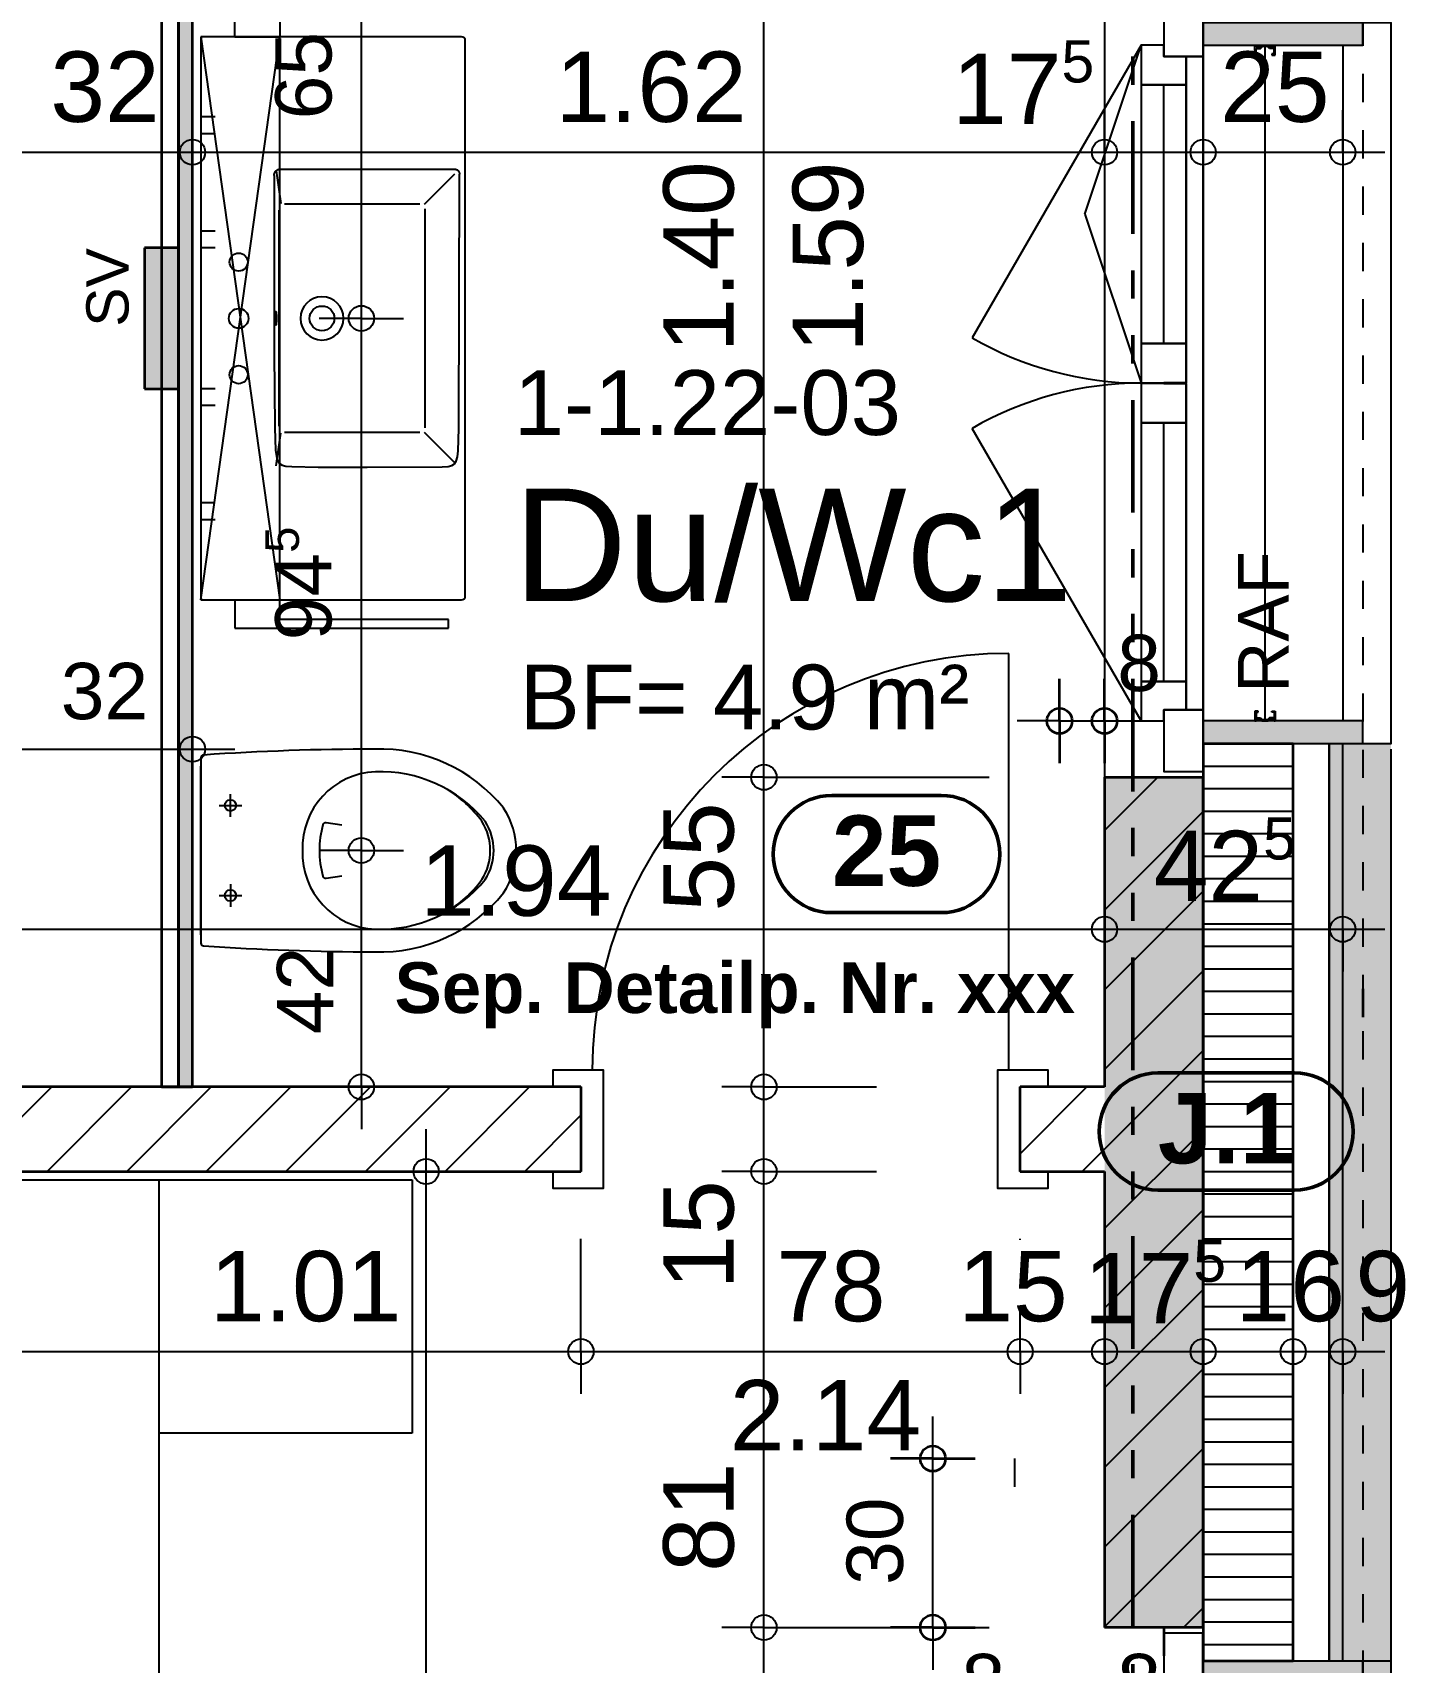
# Model space of a CAD drawing. Header units: centimetres. Extents: x 0.3 to 84.3, y 0.3 to 59.7.
# Drawn here: x 58.56 to 63.44, y 38.89 to 44.68 of the extents above; entities that cross this region are included whole.
import ezdxf

# ---------------------------------------------------------------- set-up
doc = ezdxf.new("R2010")
doc.units = ezdxf.units.CM
for name, pattern in [('AUSGEZOGEN', [0]), ('LINIE_17', [0.05, 0, -0.05]), ('LINIE_23', [0.79, 0.4, -0.13, 0, -0.13, 0, -0.13]), ('PHANTOM', [63.5, 31.75, -6.35, 6.35, -6.35, 6.35, -6.35]), ('PUNKT', [6.35, 0, -6.35]), ('RAND', [44.45, 12.7, -6.35, 12.7, -6.35, 0, -6.35]), ('VERDECKT', [9.525, 6.35, -3.175])]:
    doc.linetypes.add(name, pattern=pattern)
for name, color, linetype, lineweight in [('Allgemein', 7, 'AUSGEZOGEN', 35), ('Aussenwandverkleidung', 7, 'AUSGEZOGEN', 35), ('Bad', 7, 'AUSGEZOGEN', 25), ('Bauachsen grob', 7, 'RAND', 25), ('Daemmung', 7, 'AUSGEZOGEN', 35), ('Fenster', 7, 'AUSGEZOGEN', 35), ('Fensterleibung Beton', 7, 'AUSGEZOGEN', 35), ('Fuellflaeche tragende Wände MW', 7, 'AUSGEZOGEN', 25), ('Holz Fassadenverkleidung', 7, 'AUSGEZOGEN', 35), ('Konstruktion oben', 7, 'VERDECKT', 25), ('Leichtbauwaende', 7, 'AUSGEZOGEN', 35), ('Oeffnungsrichtung Fenster', 7, 'AUSGEZOGEN', 25), ('Raumbezeichnung', 7, 'AUSGEZOGEN', 35), ('Rolladen', 7, 'AUSGEZOGEN', 25), ('Spengler', 7, 'AUSGEZOGEN', 35), ('Text Werkplan Ausfuehrung', 7, 'AUSGEZOGEN', 50), ('Tuerzarge', 7, 'AUSGEZOGEN', 25), ('Unterkonstruktion', 7, 'AUSGEZOGEN', 35), ('Vorhangbrett', 7, 'AUSGEZOGEN', 25), ('Wand Mauerwerk tragend', 7, 'AUSGEZOGEN', 35), ('Werkplan- Ausfuehrungsmasse', 7, 'AUSGEZOGEN', 25)]:
    doc.layers.add(name, color=color, linetype=linetype, lineweight=lineweight)
for name, color, linetype, lineweight, true_color in [('Fachplaner Sanitaer', 7, 'AUSGEZOGEN', 35, 0x656565), ('Moebel', 7, 'AUSGEZOGEN', 25, 0xababab), ('Sanitaer Apparate', 7, 'AUSGEZOGEN', 35, 0x656565), ('Sanitaer Text', 7, 'AUSGEZOGEN', 35, 0x656565), ('Sanitaer Vermassung', 7, 'AUSGEZOGEN', 35, 0x656565)]:
    doc.layers.add(name, color=color, linetype=linetype, lineweight=lineweight, true_color=true_color)
doc.styles.add('ARIAL', font='ARIAL.TTF')

msp = doc.modelspace()

# ---------------------------------------------------------------- hatches: boundary and pattern name
at = {"layer": 'Allgemein', "linetype": 'AUSGEZOGEN', "lineweight": 25}
h = msp.add_hatch(color=32, dxfattribs=at)
h.paths.add_polyline_path([(63.168, 27.434), (63.168, 15.618), (63.216, 15.618), (63.216, 27.434)])
h.paths.add_polyline_path([(63.168, 42.154), (63.168, 38.894), (63.216, 38.894), (63.216, 42.154)])
h.paths.add_polyline_path([(63.168, 36.334), (63.168, 29.994), (63.216, 29.994), (63.216, 36.334)])
h.paths.add_polyline_path([(63.168, 47.612), (63.168, 44.714), (63.216, 44.714), (63.216, 47.612)])
for points in [[(63.04, 44.714), (62.72, 44.714), (62.72, 44.634), (63.04, 44.634), (63.12, 44.634), (63.168, 44.634), (63.216, 44.634), (63.288, 44.634), (63.288, 44.714), (63.216, 44.714), (63.168, 44.714), (63.12, 44.714)], [(63.04, 42.234), (62.72, 42.234), (62.72, 42.154), (63.04, 42.154), (63.12, 42.154), (63.168, 42.154), (63.216, 42.154), (63.288, 42.154), (63.288, 42.234), (63.216, 42.234), (63.168, 42.234), (63.12, 42.234)], [(63.04, 38.894), (62.72, 38.894), (62.72, 38.814), (63.04, 38.814), (63.12, 38.814), (63.168, 38.814), (63.216, 38.814), (63.288, 38.814), (63.288, 38.894), (63.216, 38.894), (63.168, 38.894), (63.12, 38.894)]]:
    msp.add_hatch(color=32, dxfattribs=at).paths.add_polyline_path(points)
at = {"layer": 'Fachplaner Sanitaer', "linetype": 'AUSGEZOGEN', "lineweight": 35, "true_color": 0xedf5de}
msp.add_hatch(color=7, dxfattribs=at).paths.add_polyline_path([(58.96, 43.914), (58.96, 43.414), (59.08, 43.414), (59.08, 43.914)])
at = {"layer": 'Fuellflaeche tragende Wände MW', "linetype": 'AUSGEZOGEN', "lineweight": 25}
msp.add_hatch(color=254, dxfattribs=at).paths.add_polyline_path([(62.37, 42.034), (62.37, 39.014), (62.72, 39.014), (62.72, 42.034)])
at = {"layer": 'Leichtbauwaende', "linetype": 'AUSGEZOGEN', "lineweight": 25, "true_color": 0xababab}
msp.add_hatch(color=253, dxfattribs=at).paths.add_polyline_path([(59.08, 44.924), (59.08, 40.934), (59.13, 40.934), (59.13, 44.924)])
at = {"layer": 'Spengler', "linetype": 'AUSGEZOGEN', "lineweight": 25, "true_color": 0xfafafa}
for points in [[(63.216, 38.894), (63.388, 38.894), (63.388, 42.154), (63.216, 42.154)], [(63.388, 36.334), (63.388, 38.894), (63.288, 38.894), (63.288, 38.814), (62.72, 38.814), (62.72, 36.414), (63.288, 36.414), (63.288, 36.334)]]:
    msp.add_hatch(color=7, dxfattribs=at).paths.add_polyline_path(points)

# ---------------------------------------------------------------- linework, layer by layer
at = {"layer": 'Allgemein', "color": 7, "linetype": 'AUSGEZOGEN', "lineweight": 25}
for p, q in [((62.72, 44.714), (62.72, 44.634)), ((63.288, 44.634), (63.288, 44.714)), ((62.72, 44.634), (63.04, 44.634)), ((63.04, 44.634), (63.12, 44.634)), ((63.12, 44.634), (63.168, 44.634)), ((63.168, 44.634), (63.216, 44.634)), ((63.216, 44.634), (63.288, 44.634)), ((63.04, 42.234), (62.72, 42.234)), ((62.72, 42.234), (62.72, 42.154)), ((63.12, 42.234), (63.04, 42.234)), ((63.168, 42.234), (63.12, 42.234)), ((63.216, 42.234), (63.168, 42.234)), ((63.288, 42.234), (63.216, 42.234)), ((63.288, 42.154), (63.288, 42.234)), ((62.72, 42.154), (63.04, 42.154)), ((63.04, 42.154), (63.12, 42.154)), ((63.12, 42.154), (63.168, 42.154)), ((63.168, 42.154), (63.168, 38.894)), ((63.216, 42.154), (63.288, 42.154)), ((63.216, 38.894), (63.216, 42.154)), ((63.04, 38.894), (62.72, 38.894)), ((62.72, 38.894), (62.72, 38.814)), ((63.12, 38.894), (63.04, 38.894)), ((63.168, 38.894), (63.12, 38.894)), ((63.288, 38.894), (63.216, 38.894)), ((63.288, 38.814), (63.288, 38.894))]:
    msp.add_line(p, q, dxfattribs=at)
at = {"layer": 'Aussenwandverkleidung', "color": 7, "linetype": 'VERDECKT', "lineweight": 25}
msp.add_line((63.216, 44.634), (63.216, 42.234), dxfattribs=at)
at = {"layer": 'Bad', "color": 7, "linetype": 'AUSGEZOGEN', "lineweight": 25}
for p, q in [((59.16, 42.103), (59.16, 41.445)), ((59.16, 41.474), (59.16, 42.074)), ((59.2649, 41.894), (59.2649, 41.974)), ((59.2249, 41.934), (59.3049, 41.934)), ((59.6605, 41.864), (59.6047, 41.8727)), ((59.6047, 41.6753), (59.6605, 41.684)), ((59.2649, 41.654), (59.2649, 41.574)), ((59.2249, 41.614), (59.3049, 41.614))]:
    msp.add_line(p, q, dxfattribs=at)
for centre in [(59.2649, 41.934), (59.2649, 41.614)]:
    msp.add_circle(centre, 0.02, dxfattribs=at)
for centre, radius, start, end in [((59.17, 42.103), 0.01, 94.60818, 180), ((59.7865, 33.0479), 9.0861, 90.0627, 93.89586), ((59.796, 41.5707), 0.5637, 38.92665, 91.96991), ((59.7909, 41.7836), 0.2703, 92.38242, 182.03839), ((59.7964, 41.5706), 0.4834, 39.42074, 91.98544), ((59.8071, 41.621), 0.4345, 36.19095, 58.4865), ((60.0074, 41.774), 0.2726, 326.40649, 33.59351), ((59.9134, 41.774), 0.3327, 164.02796, 195.97204), ((59.6032, 41.8628), 0.01, 81.17935, 164.02798), ((59.9954, 41.774), 0.1926, 327.467, 32.533), ((60.0074, 41.774), 0.1926, 327.46699, 32.53301), ((59.7909, 41.7644), 0.2703, 177.96161, 267.61758), ((59.6032, 41.6852), 0.01, 195.97202, 278.82065), ((59.796, 41.9773), 0.5637, 268.03009, 321.07335), ((59.7964, 41.9774), 0.4834, 268.01456, 320.57926), ((59.8065, 41.9283), 0.4358, 300.81381, 323.71434), ((59.17, 41.445), 0.01, 180, 265.39182), ((59.7865, 50.5001), 9.0861, 266.10414, 269.93729)]:
    msp.add_arc(centre, radius, start, end, dxfattribs=at)
at = {"layer": 'Bauachsen grob', "color": 32, "linetype": 'LINIE_23', "lineweight": 50, "true_color": 0xc36e14}
msp.add_line((62.47, 1.394), (62.47, 57.974), dxfattribs=at)
at = {"layer": 'Daemmung', "color": 7, "linetype": 'AUSGEZOGEN', "lineweight": 35}
for p, q in [((62.72, 42.154), (63.04, 42.154)), ((62.72, 42.154), (62.72, 42.034)), ((63.04, 38.894), (63.04, 42.154)), ((62.72, 42.034), (62.72, 39.014)), ((62.72, 39.014), (62.72, 38.894)), ((63.04, 38.894), (62.72, 38.894))]:
    msp.add_line(p, q, dxfattribs=at)
at = {"layer": 'Daemmung', "color": 7, "linetype": 'AUSGEZOGEN', "lineweight": 25}
for points in [[(62.72, 42.154), (62.892, 42.154), (62.892, 42.154), (63.04, 42.154)], [(62.72, 42.154), (62.892, 42.154), (62.892, 42.154), (63.04, 42.154)], [(62.72, 42.074), (62.8896, 42.074), (62.8896, 42.074), (63.04, 42.074)], [(62.72, 41.994), (62.8872, 41.994), (62.8872, 41.994), (63.04, 41.994)], [(62.72, 41.914), (62.8849, 41.914), (62.8849, 41.914), (63.04, 41.914)], [(62.72, 41.834), (62.8825, 41.834), (62.8825, 41.834), (63.04, 41.834)], [(62.72, 41.834), (62.8825, 41.834), (62.8825, 41.834), (63.04, 41.834)], [(62.72, 41.754), (62.8801, 41.754), (62.8801, 41.754), (63.04, 41.754)], [(62.72, 41.674), (62.8778, 41.674), (62.8778, 41.674), (63.04, 41.674)], [(62.72, 41.594), (62.8754, 41.594), (62.8754, 41.594), (63.04, 41.594)], [(62.72, 41.514), (62.8731, 41.514), (62.8731, 41.514), (63.04, 41.514)], [(62.72, 41.514), (62.8731, 41.514), (62.8731, 41.514), (63.04, 41.514)], [(62.72, 41.434), (62.8707, 41.434), (62.8707, 41.434), (63.04, 41.434)], [(62.72, 41.354), (62.8683, 41.354), (62.8683, 41.354), (63.04, 41.354)], [(62.72, 41.274), (62.866, 41.274), (62.866, 41.274), (63.04, 41.274)], [(62.72, 41.194), (62.8636, 41.194), (62.8636, 41.194), (63.04, 41.194)], [(62.72, 41.194), (62.8636, 41.194), (62.8636, 41.194), (63.04, 41.194)], [(62.72, 41.114), (62.8612, 41.114), (62.8612, 41.114), (63.04, 41.114)], [(62.72, 41.034), (62.8589, 41.034), (62.8589, 41.034), (63.04, 41.034)], [(62.72, 40.954), (62.8565, 40.954), (62.8565, 40.954), (63.04, 40.954)], [(62.72, 40.874), (62.8541, 40.874), (62.8541, 40.874), (63.04, 40.874)], [(62.72, 40.874), (62.8541, 40.874), (62.8541, 40.874), (63.04, 40.874)], [(62.72, 40.794), (62.8518, 40.794), (62.8518, 40.794), (63.04, 40.794)], [(62.72, 40.714), (62.8494, 40.714), (62.8494, 40.714), (63.04, 40.714)], [(62.72, 40.634), (62.8471, 40.634), (62.8471, 40.634), (63.04, 40.634)], [(62.72, 40.554), (62.8447, 40.554), (62.8447, 40.554), (63.04, 40.554)], [(62.72, 40.554), (62.8447, 40.554), (62.8447, 40.554), (63.04, 40.554)], [(62.72, 40.474), (62.8423, 40.474), (62.8423, 40.474), (63.04, 40.474)], [(62.72, 40.394), (62.84, 40.394), (62.84, 40.394), (63.04, 40.394)], [(62.72, 40.314), (62.8376, 40.314), (62.8376, 40.314), (63.04, 40.314)], [(62.72, 40.234), (62.8352, 40.234), (62.8352, 40.234), (63.04, 40.234)], [(62.72, 40.234), (62.8352, 40.234), (62.8352, 40.234), (63.04, 40.234)], [(62.72, 40.154), (62.8329, 40.154), (62.8329, 40.154), (63.04, 40.154)], [(62.72, 40.074), (62.8305, 40.074), (62.8305, 40.074), (63.04, 40.074)], [(62.72, 39.994), (62.8281, 39.994), (62.8281, 39.994), (63.04, 39.994)], [(62.72, 39.914), (62.8258, 39.914), (62.8258, 39.914), (63.04, 39.914)], [(62.72, 39.914), (62.8258, 39.914), (62.8258, 39.914), (63.04, 39.914)], [(62.72, 39.834), (62.8234, 39.834), (62.8234, 39.834), (63.04, 39.834)], [(62.72, 39.754), (62.8211, 39.754), (62.8211, 39.754), (63.04, 39.754)], [(62.72, 39.674), (62.8187, 39.674), (62.8187, 39.674), (63.04, 39.674)], [(62.72, 39.594), (62.8163, 39.594), (62.8163, 39.594), (63.04, 39.594)], [(62.72, 39.594), (62.8163, 39.594), (62.8163, 39.594), (63.04, 39.594)], [(62.72, 39.514), (62.814, 39.514), (62.814, 39.514), (63.04, 39.514)], [(62.72, 39.434), (62.8116, 39.434), (62.8116, 39.434), (63.04, 39.434)], [(62.72, 39.354), (62.8092, 39.354), (62.8092, 39.354), (63.04, 39.354)], [(62.72, 39.274), (62.8069, 39.274), (62.8069, 39.274), (63.04, 39.274)], [(62.72, 39.274), (62.8069, 39.274), (62.8069, 39.274), (63.04, 39.274)], [(62.72, 39.194), (62.8045, 39.194), (62.8045, 39.194), (63.04, 39.194)], [(62.72, 39.114), (62.8021, 39.114), (62.8021, 39.114), (63.04, 39.114)], [(62.72, 39.034), (62.7998, 39.034), (62.7998, 39.034), (63.04, 39.034)], [(62.72, 38.954), (62.7974, 38.954), (62.7974, 38.954), (63.04, 38.954)], [(62.72, 38.954), (62.7974, 38.954), (62.7974, 38.954), (63.04, 38.954)]]:
    msp.add_lwpolyline(points, dxfattribs=at)
at = {"layer": 'Fachplaner Sanitaer', "color": 55, "linetype": 'VERDECKT', "lineweight": 35, "true_color": 0x91b44b}
for p, q in [((59.08, 43.914), (58.96, 43.914)), ((58.96, 43.914), (58.96, 43.414)), ((59.08, 43.414), (59.08, 43.914)), ((58.96, 43.414), (59.08, 43.414))]:
    msp.add_line(p, q, dxfattribs=at)
at = {"layer": 'Fenster', "color": 7, "linetype": 'AUSGEZOGEN', "lineweight": 25}
for p, q in [((62.58, 43.575), (62.58, 44.494)), ((62.58, 42.374), (62.58, 43.293))]:
    msp.add_line(p, q, dxfattribs=at)
for points in [[(62.72, 44.594), (62.72, 44.814), (62.58, 44.814), (62.58, 44.594), (62.72, 44.594)], [(62.72, 42.154), (63.388, 42.154), (63.388, 44.714), (62.72, 44.714), (62.72, 42.154)], [(62.66, 44.494), (62.66, 44.594), (62.58, 44.594), (62.58, 44.634), (62.5, 44.634), (62.5, 44.494), (62.66, 44.494)], [(62.66, 44.594), (62.66, 43.435), (62.58, 43.435), (62.58, 43.433), (62.66, 43.433), (62.66, 42.274), (62.72, 42.274), (62.72, 44.594), (62.66, 44.594)], [(62.66, 43.575), (62.66, 44.494), (62.5, 44.494), (62.5, 43.575), (62.66, 43.575)], [(62.58, 43.435), (62.66, 43.435), (62.66, 43.575), (62.5, 43.575), (62.5, 43.435), (62.58, 43.435)], [(62.66, 43.293), (62.66, 43.433), (62.58, 43.433), (62.5, 43.433), (62.5, 43.293), (62.66, 43.293)], [(62.66, 42.374), (62.66, 43.293), (62.5, 43.293), (62.5, 42.374), (62.66, 42.374)], [(62.58, 42.234), (62.58, 42.274), (62.66, 42.274), (62.66, 42.374), (62.5, 42.374), (62.5, 42.234), (62.58, 42.234)], [(62.72, 42.054), (62.72, 42.274), (62.58, 42.274), (62.58, 42.054), (62.72, 42.054)], [(62.72, 38.774), (62.72, 38.994), (62.58, 38.994), (62.58, 38.774), (62.72, 38.774)], [(62.72, 36.334), (63.388, 36.334), (63.388, 38.894), (62.72, 38.894), (62.72, 36.334)]]:
    msp.add_lwpolyline(points, dxfattribs=at)
at = {"layer": 'Fensterleibung Beton', "color": 7, "linetype": 'AUSGEZOGEN', "lineweight": 25}
msp.add_line((62.37, 44.834), (62.37, 42.034), dxfattribs=at)
at = {"layer": 'Holz Fassadenverkleidung', "color": 7, "linetype": 'LINIE_17', "lineweight": 25}
msp.add_line((63.288, 47.732), (63.288, 10.796), dxfattribs=at)
at = {"layer": 'Konstruktion oben', "color": 7, "linetype": 'PUNKT', "lineweight": 35}
msp.add_line((63.288, 47.732), (63.288, 10.796), dxfattribs=at)
at = {"layer": 'Leichtbauwaende', "color": 7, "linetype": 'AUSGEZOGEN', "lineweight": 35}
for p, q in [((59.13, 40.934), (59.13, 44.924)), ((59.02, 44.864), (59.02, 40.934)), ((59.08, 44.864), (59.08, 40.934)), ((59.08, 40.934), (59.08, 44.864)), ((59.02, 40.934), (59.08, 40.934)), ((59.08, 40.934), (59.13, 40.934))]:
    msp.add_line(p, q, dxfattribs=at)
at = {"layer": 'Leichtbauwaende', "color": 7, "linetype": 'VERDECKT', "lineweight": 25}
msp.add_line((59.13, 44.674), (59.13, 42.654), dxfattribs=at)
at = {"layer": 'Moebel', "color": 253, "linetype": 'AUSGEZOGEN', "lineweight": 25, "true_color": 0xababab}
for p, q in [((55.81, 40.604), (59.01, 40.604)), ((59.01, 40.604), (59.91, 40.604)), ((59.01, 40.604), (59.01, 36.604)), ((59.91, 40.604), (59.91, 39.704)), ((59.91, 39.704), (59.01, 39.704))]:
    msp.add_line(p, q, dxfattribs=at)
at = {"layer": 'Oeffnungsrichtung Fenster', "color": 7, "linetype": 'AUSGEZOGEN', "lineweight": 25}
for p, q in [((62.5, 44.634), (61.9, 43.5948)), ((62.3, 44.0345), (62.5, 44.634)), ((62.3, 44.0345), (62.5, 43.435)), ((62.5, 42.234), (61.9, 43.2732))]:
    msp.add_line(p, q, dxfattribs=at)
for centre, start, end in [((62.5, 44.634), 240, 270), ((62.5, 42.234), 90, 120)]:
    msp.add_arc(centre, 1.2, start, end, dxfattribs=at)
at = {"layer": 'Rolladen', "color": 7, "linetype": 'AUSGEZOGEN', "lineweight": 25}
for p, q in [((62.904, 44.633), (62.908, 44.633)), ((62.904, 44.599), (62.904, 44.633)), ((62.908, 44.627), (62.908, 44.633)), ((62.922, 44.627), (62.929, 44.634)), ((62.929, 44.634), (62.951, 44.634)), ((62.934, 44.634), (62.935, 44.634)), ((62.935, 44.634), (62.945, 44.634)), ((62.958, 44.627), (62.951, 44.634)), ((62.972, 44.633), (62.976, 44.633)), ((62.972, 44.627), (62.972, 44.633)), ((62.976, 44.599), (62.976, 44.633)), ((62.916, 44.599), (62.904, 44.599)), ((62.908, 44.627), (62.922, 44.627)), ((62.908, 44.603), (62.908, 44.623)), ((62.908, 44.623), (62.9237, 44.623)), ((62.908, 44.603), (62.916, 44.603)), ((62.916, 44.603), (62.916, 44.599)), ((62.9237, 44.623), (62.9307, 44.63)), ((62.9493, 44.63), (62.9307, 44.63)), ((62.9563, 44.623), (62.9493, 44.63)), ((62.972, 44.623), (62.9563, 44.623)), ((62.972, 44.627), (62.958, 44.627)), ((62.964, 44.603), (62.964, 44.599)), ((62.972, 44.603), (62.964, 44.603)), ((62.964, 44.599), (62.976, 44.599)), ((62.972, 44.603), (62.972, 44.623)), ((62.904, 42.269), (62.904, 42.235)), ((62.916, 42.269), (62.904, 42.269)), ((62.908, 42.265), (62.916, 42.265)), ((62.908, 42.265), (62.908, 42.245)), ((62.916, 42.265), (62.916, 42.269)), ((62.964, 42.269), (62.976, 42.269)), ((62.964, 42.265), (62.964, 42.269)), ((62.972, 42.265), (62.964, 42.265)), ((62.972, 42.265), (62.972, 42.245)), ((62.976, 42.269), (62.976, 42.235)), ((62.904, 42.235), (62.908, 42.235)), ((62.908, 42.245), (62.9237, 42.245)), ((62.908, 42.241), (62.922, 42.241)), ((62.908, 42.241), (62.908, 42.235)), ((62.922, 42.241), (62.929, 42.234)), ((62.9237, 42.245), (62.9307, 42.238)), ((62.929, 42.234), (62.951, 42.234)), ((62.9493, 42.238), (62.9307, 42.238)), ((62.934, 42.234), (62.935, 42.234)), ((62.935, 42.234), (62.945, 42.234)), ((62.9563, 42.245), (62.9493, 42.238)), ((62.958, 42.241), (62.951, 42.234)), ((62.972, 42.245), (62.9563, 42.245)), ((62.972, 42.241), (62.958, 42.241)), ((62.972, 42.241), (62.972, 42.235)), ((62.972, 42.235), (62.976, 42.235))]:
    msp.add_line(p, q, dxfattribs=at)
at = {"layer": 'Rolladen', "color": 7, "linetype": 'PHANTOM', "lineweight": 25}
msp.add_line((62.94, 42.234), (62.94, 44.634), dxfattribs=at)
at = {"layer": 'Sanitaer Apparate', "color": 7, "linetype": 'AUSGEZOGEN', "lineweight": 25}
for p, q in [((59.28, 44.664), (59.28, 44.764)), ((59.44, 44.734), (59.44, 44.664)), ((59.16, 44.658), (59.16, 42.67)), ((60.0852, 44.664), (59.166, 44.664)), ((59.28, 44.664), (59.44, 44.664)), ((60.0992, 42.678), (60.0992, 44.65)), ((59.21, 44.3797), (59.16, 44.3797)), ((59.21, 44.3197), (59.16, 44.3197)), ((59.4277, 44.1879), (59.4442, 44.0724)), ((59.4391, 44.1937), (60.0613, 44.1937)), ((59.9546, 44.0697), (60.062, 44.177)), ((59.21, 43.974), (59.16, 43.974)), ((59.21, 43.914), (59.16, 43.914)), ((59.21, 43.414), (59.16, 43.414)), ((59.21, 43.354), (59.16, 43.354)), ((59.4277, 43.1401), (59.4443, 43.2563)), ((60.062, 43.151), (59.9543, 43.2587)), ((59.21, 43.0083), (59.16, 43.0083)), ((59.21, 42.9483), (59.16, 42.9483)), ((59.166, 42.664), (60.0852, 42.664)), ((59.28, 42.664), (59.28, 42.564)), ((59.28, 42.664), (59.44, 42.664)), ((59.44, 42.594), (59.44, 42.664)), ((59.28, 42.564), (60.04, 42.564)), ((60.04, 42.594), (59.44, 42.594)), ((60.04, 42.564), (60.04, 42.594))]:
    msp.add_line(p, q, dxfattribs=at)
at = {"layer": 'Sanitaer Apparate', "color": 7, "linetype": 'PHANTOM', "lineweight": 25}
for p, q in [((59.44, 44.664), (59.16, 44.664)), ((59.16, 44.664), (59.16, 42.664)), ((59.16, 44.664), (59.16, 42.664)), ((59.44, 44.664), (59.16, 44.664)), ((59.16, 44.664), (59.44, 42.664)), ((59.16, 42.664), (59.44, 44.664)), ((59.44, 42.664), (59.44, 44.664)), ((59.16, 42.664), (59.44, 42.664)), ((59.16, 42.664), (59.44, 42.664))]:
    msp.add_line(p, q, dxfattribs=at)
at = {"layer": 'Sanitaer Apparate', "color": 7, "linetype": 'AUSGEZOGEN', "lineweight": 25}
for points in [[(59.42, 44.1713), (59.42, 44.1724), (59.4201, 44.1735), (59.4202, 44.1746), (59.4203, 44.1757), (59.4205, 44.1769), (59.4208, 44.178), (59.4211, 44.1791), (59.4215, 44.1802), (59.4219, 44.1813), (59.4224, 44.1824), (59.4229, 44.1834), (59.4235, 44.1844), (59.4241, 44.1854), (59.4248, 44.1863), (59.4255, 44.1872), (59.4263, 44.188), (59.4271, 44.1888), (59.4279, 44.1896), (59.4288, 44.1902), (59.4297, 44.1909), (59.4306, 44.1914), (59.4315, 44.1919), (59.4325, 44.1923), (59.4334, 44.1927), (59.4344, 44.193), (59.4353, 44.1933), (59.4363, 44.1935), (59.4373, 44.1936), (59.4382, 44.1937), (59.4391, 44.1937)], [(59.42, 44.1713), (59.4203, 43.5414), (59.422, 43.2757), (59.425, 43.1958), (59.4279, 43.1739), (59.4325, 43.1587), (59.439, 43.1487), (59.4484, 43.1424), (59.4616, 43.139), (59.4832, 43.1374), (59.5764, 43.1355), (59.7502, 43.135), (60.0168, 43.1367), (60.0384, 43.138), (60.0513, 43.1411), (60.0604, 43.1471), (60.0668, 43.1568), (60.0711, 43.1716), (60.074, 43.1933), (60.0766, 43.2733), (60.0783, 44.1766)], [(60.0613, 44.1937), (60.0622, 44.1937), (60.0631, 44.1936), (60.064, 44.1935), (60.0649, 44.1934), (60.0658, 44.1932), (60.0666, 44.193), (60.0675, 44.1927), (60.0684, 44.1924), (60.0692, 44.192), (60.07, 44.1916), (60.0708, 44.1912), (60.0715, 44.1907), (60.0722, 44.1901), (60.0729, 44.1896), (60.0736, 44.189), (60.0742, 44.1883), (60.0748, 44.1876), (60.0753, 44.1869), (60.0758, 44.1862), (60.0762, 44.1854), (60.0766, 44.1846), (60.077, 44.1837), (60.0773, 44.1829), (60.0776, 44.182), (60.0778, 44.1812), (60.078, 44.1803), (60.0781, 44.1794), (60.0782, 44.1785), (60.0783, 44.1776), (60.0783, 44.1766)], [(59.4567, 44.0705), (59.5346, 44.0705), (59.6125, 44.0705), (59.6904, 44.0705), (59.7683, 44.0705), (59.8462, 44.0705), (59.938, 44.0705)], [(59.4376, 43.2806), (59.4376, 43.664), (59.4376, 44.0481)], [(59.9551, 44.0534), (59.9551, 43.944), (59.9551, 43.8345), (59.9551, 43.664), (59.9551, 43.5444), (59.9551, 43.4248), (59.9551, 43.2753)], [(59.4261, 43.64), (59.4259, 43.6401), (59.4258, 43.6402), (59.4256, 43.6406), (59.4255, 43.6411), (59.4253, 43.6418), (59.4251, 43.6428), (59.4249, 43.6441), (59.4247, 43.6456), (59.4246, 43.6474), (59.4244, 43.6496), (59.4243, 43.652), (59.4242, 43.6548), (59.4241, 43.6577), (59.424, 43.6608), (59.424, 43.664), (59.424, 43.6672), (59.4241, 43.6703), (59.4242, 43.6732), (59.4243, 43.6759), (59.4244, 43.6784), (59.4246, 43.6806), (59.4247, 43.6824), (59.4249, 43.6839), (59.4251, 43.6852), (59.4253, 43.6862), (59.4255, 43.6869), (59.4256, 43.6874), (59.4258, 43.6878), (59.4259, 43.6879), (59.4261, 43.688), (59.4262, 43.6879), (59.4264, 43.6878), (59.4266, 43.6874), (59.4267, 43.6869), (59.4269, 43.6862), (59.4271, 43.6852), (59.4273, 43.6839), (59.4274, 43.6824), (59.4276, 43.6806), (59.4278, 43.6784), (59.4279, 43.6759), (59.428, 43.6732), (59.4281, 43.6703), (59.4282, 43.6672), (59.4282, 43.664), (59.4282, 43.6608), (59.4281, 43.6577), (59.428, 43.6548), (59.4279, 43.652), (59.4278, 43.6496), (59.4276, 43.6474), (59.4274, 43.6456), (59.4273, 43.6441), (59.4271, 43.6428), (59.4269, 43.6418), (59.4267, 43.6411), (59.4266, 43.6406), (59.4264, 43.6402), (59.4262, 43.6401), (59.4261, 43.64)], [(59.938, 43.2582), (59.8323, 43.2582), (59.7265, 43.2582), (59.5303, 43.2582), (59.4567, 43.2582)]]:
    msp.add_lwpolyline(points, dxfattribs=at)
for centre, radius in [((59.294, 43.864), 0.032), ((59.59, 43.664), 0.0438), ((59.294, 43.664), 0.035), ((59.294, 43.464), 0.032)]:
    msp.add_circle(centre, radius, dxfattribs=at)
for centre, radius, start, end in [((59.166, 44.658), 0.006, 90.00039, 180.28391), ((60.0852, 44.65), 0.014, 0.00001, 89.99999), ((59.59, 43.664), 0.0769, 90.00065, 179.99935), ((59.59, 43.664), 0.0769, 0.00066, 89.99934), ((59.59, 43.664), 0.0769, 180.00065, 269.99935), ((59.59, 43.664), 0.0769, 270.00066, 359.99934), ((59.166, 42.67), 0.006, 179.71594, 269.99997), ((60.0852, 42.678), 0.014, 270.00002, 359.99998)]:
    msp.add_arc(centre, radius, start, end, dxfattribs=at)
at = {"layer": 'Sanitaer Vermassung', "color": 240, "linetype": 'AUSGEZOGEN', "lineweight": 25}
for p, q in [((59.73, 43.664), (59.73, 44.974)), ((59.73, 43.664), (59.58, 43.664)), ((59.73, 43.664), (59.88, 43.664)), ((59.73, 43.664), (59.73, 43.664)), ((59.73, 41.774), (59.73, 43.664)), ((59.13, 42.134), (59.13, 42.284)), ((58.49, 42.134), (59.13, 42.134)), ((59.13, 42.134), (59.13, 41.984)), ((59.13, 42.134), (59.13, 42.134)), ((59.13, 42.134), (59.28, 42.134)), ((59.73, 41.774), (59.58, 41.774)), ((59.73, 41.774), (59.88, 41.774)), ((59.73, 41.774), (59.73, 41.774)), ((59.73, 40.934), (59.73, 41.774)), ((59.73, 40.934), (59.58, 40.934)), ((59.73, 40.934), (59.88, 40.934)), ((59.73, 40.934), (59.73, 40.934)), ((59.73, 40.934), (59.73, 40.784))]:
    msp.add_line(p, q, dxfattribs=at)
for centre in [(59.73, 43.664), (59.13, 42.134), (59.73, 41.774), (59.73, 40.934)]:
    msp.add_circle(centre, 0.045, dxfattribs=at)
at = {"layer": 'Spengler', "color": 7, "linetype": 'AUSGEZOGEN', "lineweight": 25}
msp.add_line((63.388, 38.894), (63.388, 42.134), dxfattribs=at)
at = {"layer": 'Text Werkplan Ausfuehrung', "color": 240, "linetype": 'AUSGEZOGEN', "lineweight": 50}
for p, q in [((61.7897, 41.9697), (61.4013, 41.9697)), ((61.7897, 41.5531), (61.4013, 41.5531))]:
    msp.add_line(p, q, dxfattribs=at)
at = {"layer": 'Text Werkplan Ausfuehrung', "color": 92, "linetype": 'AUSGEZOGEN', "lineweight": 50, "true_color": 0x00b300}
for p, q in [((63.0448, 40.984), (62.5592, 40.984)), ((63.0448, 40.5673), (62.5592, 40.5673))]:
    msp.add_line(p, q, dxfattribs=at)
at = {"layer": 'Text Werkplan Ausfuehrung', "color": 240, "linetype": 'AUSGEZOGEN', "lineweight": 50}
for centre, start, end in [((61.4013, 41.7614), 90, 270), ((61.7897, 41.7614), 270, 90)]:
    msp.add_arc(centre, 0.2083, start, end, dxfattribs=at)
at = {"layer": 'Text Werkplan Ausfuehrung', "color": 92, "linetype": 'AUSGEZOGEN', "lineweight": 50, "true_color": 0x00b300}
for centre, start, end in [((62.5592, 40.7757), 90, 270), ((63.0448, 40.7757), 270, 90)]:
    msp.add_arc(centre, 0.2083, start, end, dxfattribs=at)
at = {"layer": 'Tuerzarge', "color": 7, "linetype": 'AUSGEZOGEN', "lineweight": 25}
msp.add_line((62.03, 40.994), (62.03, 42.474), dxfattribs=at)
for points in [[(60.59, 40.784), (60.59, 40.994), (60.41, 40.994), (60.41, 40.934), (60.51, 40.934), (60.51, 40.634), (60.41, 40.634), (60.41, 40.574), (60.59, 40.574), (60.59, 40.784)], [(62.07, 40.784), (62.07, 40.934), (62.17, 40.934), (62.17, 40.994), (61.99, 40.994), (61.99, 40.574), (62.17, 40.574), (62.17, 40.634), (62.07, 40.634), (62.07, 40.784)]]:
    msp.add_lwpolyline(points, dxfattribs=at)
msp.add_arc((62.03, 40.994), 1.48, 90, 180, dxfattribs=at)
at = {"layer": 'Unterkonstruktion', "color": 7, "linetype": 'AUSGEZOGEN', "lineweight": 25}
for p, q in [((63.04, 42.154), (63.12, 42.154)), ((63.04, 42.154), (63.04, 38.894)), ((63.12, 42.154), (63.168, 42.154)), ((63.168, 38.894), (63.168, 42.154)), ((63.12, 38.894), (63.04, 38.894)), ((63.168, 38.894), (63.12, 38.894))]:
    msp.add_line(p, q, dxfattribs=at)
at = {"layer": 'Vorhangbrett', "color": 191, "linetype": 'PUNKT', "lineweight": 25, "true_color": 0xbe96ea}
for p, q in [((62.21, 45.434), (62.21, 40.934)), ((62.05, 39.614), (62.05, 35.614)), ((62.21, 35.614), (62.21, 39.614))]:
    msp.add_line(p, q, dxfattribs=at)
at = {"layer": 'Vorhangbrett', "color": 191, "linetype": 'AUSGEZOGEN', "lineweight": 35, "true_color": 0xbe96ea}
for p, q in [((62.21, 42.234), (62.21, 42.384)), ((62.37, 42.234), (62.37, 42.384)), ((62.21, 42.234), (62.21, 42.084)), ((62.37, 42.234), (62.37, 42.084)), ((61.76, 39.614), (61.61, 39.614)), ((61.76, 39.614), (61.91, 39.614)), ((61.76, 39.614), (61.77, 39.614)), ((61.76, 39.014), (61.61, 39.014)), ((61.76, 39.014), (61.91, 39.014)), ((61.76, 39.014), (61.77, 39.014))]:
    msp.add_line(p, q, dxfattribs=at)
at = {"layer": 'Vorhangbrett', "color": 191, "linetype": 'AUSGEZOGEN', "lineweight": 25, "true_color": 0xbe96ea}
for p, q in [((62.21, 42.234), (62.06, 42.234)), ((62.21, 42.234), (62.37, 42.234)), ((62.37, 42.234), (62.52, 42.234)), ((61.76, 39.614), (61.76, 39.764)), ((61.76, 39.014), (61.76, 39.614)), ((61.76, 39.014), (61.76, 38.864))]:
    msp.add_line(p, q, dxfattribs=at)
at = {"layer": 'Vorhangbrett', "color": 191, "linetype": 'AUSGEZOGEN', "lineweight": 35, "true_color": 0xbe96ea}
for centre in [(62.21, 42.234), (62.37, 42.234), (61.76, 39.614), (61.76, 39.014)]:
    msp.add_circle(centre, 0.045, dxfattribs=at)
at = {"layer": 'Wand Mauerwerk tragend', "color": 180, "linetype": 'PUNKT', "lineweight": 25}
for p, q in [((62.58, 44.834), (62.58, 42.034)), ((62.72, 44.634), (62.72, 44.714)), ((62.72, 42.234), (62.72, 44.634)), ((62.72, 42.154), (62.72, 42.234)), ((62.72, 42.034), (62.72, 42.154)), ((62.58, 42.034), (62.72, 42.034))]:
    msp.add_line(p, q, dxfattribs=at)
at = {"layer": 'Wand Mauerwerk tragend', "color": 7, "linetype": 'AUSGEZOGEN', "lineweight": 35}
for p, q in [((62.37, 42.034), (62.58, 42.034)), ((62.37, 42.034), (62.37, 40.934)), ((62.58, 42.034), (62.72, 42.034)), ((62.72, 39.014), (62.72, 42.034)), ((59.02, 40.934), (58.49, 40.934)), ((59.08, 40.934), (59.02, 40.934)), ((59.13, 40.934), (59.08, 40.934)), ((60.51, 40.934), (59.13, 40.934)), ((60.51, 40.934), (60.51, 40.634)), ((62.07, 40.634), (62.07, 40.934)), ((62.37, 40.934), (62.07, 40.934)), ((58.49, 40.634), (60.51, 40.634)), ((62.07, 40.634), (62.37, 40.634)), ((62.37, 40.634), (62.37, 39.014)), ((62.58, 39.014), (62.37, 39.014)), ((62.72, 39.014), (62.58, 39.014))]:
    msp.add_line(p, q, dxfattribs=at)
at = {"layer": 'Wand Mauerwerk tragend', "color": 7, "linetype": 'AUSGEZOGEN', "lineweight": 25}
for p, q in [((58.49, 40.7934), (58.6306, 40.934)), ((62.07, 40.6965), (62.3075, 40.934)), ((62.6503, 39.014), (62.72, 39.0837))]:
    msp.add_line(p, q, dxfattribs=at)
at = {"layer": 'Wand Mauerwerk tragend', "color": 180, "linetype": 'PUNKT', "lineweight": 35}
for p, q in [((62.72, 39.014), (62.58, 39.014)), ((62.58, 39.014), (62.58, 36.214)), ((62.72, 38.894), (62.72, 39.014)), ((62.72, 38.814), (62.72, 38.894))]:
    msp.add_line(p, q, dxfattribs=at)
at = {"layer": 'Wand Mauerwerk tragend', "color": 7, "linetype": 'AUSGEZOGEN', "lineweight": 25}
for points in [[(62.37, 41.845), (62.37, 41.845), (62.559, 42.034)], [(62.37, 41.5622), (62.37, 41.5622), (62.72, 41.9122)], [(62.37, 41.2793), (62.37, 41.2793), (62.72, 41.6293)], [(62.37, 40.9965), (62.37, 40.9965), (62.72, 41.3465)], [(62.37, 40.7136), (62.37, 40.7136), (62.72, 41.0636)], [(58.6134, 40.634), (58.6134, 40.634), (58.9134, 40.934)], [(58.8962, 40.634), (58.8962, 40.634), (59.1962, 40.934)], [(59.1791, 40.634), (59.1791, 40.634), (59.4791, 40.934)], [(59.4619, 40.634), (59.4619, 40.634), (59.7619, 40.934)], [(59.7448, 40.634), (59.7448, 40.634), (60.0448, 40.934)], [(60.0276, 40.634), (60.0276, 40.634), (60.3276, 40.934)], [(60.3105, 40.634), (60.3105, 40.634), (60.51, 40.8335)], [(62.37, 40.4308), (62.37, 40.4308), (62.72, 40.7808)], [(62.2904, 40.634), (62.2904, 40.634), (62.37, 40.7136)], [(62.37, 40.148), (62.37, 40.148), (62.72, 40.498)], [(62.37, 39.8651), (62.37, 39.8651), (62.72, 40.2151)], [(62.37, 39.5823), (62.37, 39.5823), (62.72, 39.9323)], [(62.37, 39.2994), (62.37, 39.2994), (62.72, 39.6494)], [(62.37, 39.0166), (62.37, 39.0166), (62.72, 39.3666)]]:
    msp.add_lwpolyline(points, dxfattribs=at)
at = {"layer": 'Werkplan- Ausfuehrungsmasse', "color": 7, "linetype": 'AUSGEZOGEN', "lineweight": 25}
for p, q in [((61.16, 42.034), (61.16, 44.834)), ((59.13, 44.254), (59.13, 44.404)), ((62.37, 44.254), (62.37, 44.404)), ((62.72, 44.254), (62.72, 44.404)), ((63.216, 44.254), (63.216, 44.404)), ((58.49, 44.254), (59.13, 44.254)), ((59.13, 44.254), (59.13, 44.104)), ((59.13, 44.254), (59.13, 44.254)), ((59.13, 44.254), (62.37, 44.254)), ((62.37, 44.254), (62.37, 44.104)), ((62.37, 44.254), (62.37, 44.254)), ((62.37, 44.254), (62.72, 44.254)), ((62.72, 44.254), (62.72, 44.104)), ((62.72, 44.254), (62.72, 44.254)), ((62.72, 44.254), (63.216, 44.254)), ((63.216, 44.254), (63.216, 44.104)), ((63.216, 44.254), (63.216, 44.254)), ((63.216, 44.254), (63.366, 44.254)), ((61.16, 42.034), (61.01, 42.034)), ((61.16, 42.034), (61.31, 42.034)), ((61.16, 40.934), (61.16, 42.034)), ((62.37, 41.494), (62.37, 41.644)), ((63.216, 41.494), (63.216, 41.644)), ((58.49, 41.494), (62.37, 41.494)), ((62.37, 41.494), (62.37, 41.344)), ((62.37, 41.494), (62.37, 41.494)), ((62.37, 41.494), (63.216, 41.494)), ((63.216, 41.494), (63.216, 41.344)), ((63.216, 41.494), (63.216, 41.494)), ((63.216, 41.494), (63.366, 41.494)), ((61.16, 40.934), (61.01, 40.934)), ((61.16, 40.934), (61.31, 40.934)), ((61.16, 40.634), (61.16, 40.934)), ((59.96, 40.634), (59.96, 40.784)), ((59.96, 40.634), (59.81, 40.634)), ((59.96, 40.634), (60.11, 40.634)), ((59.96, 40.634), (59.96, 40.634)), ((59.96, 33.734), (59.96, 40.634)), ((61.16, 40.634), (61.01, 40.634)), ((61.16, 40.634), (61.31, 40.634)), ((61.16, 39.014), (61.16, 40.634)), ((62.07, 40.391), (62.07, 40.394)), ((60.51, 39.994), (60.51, 40.144)), ((62.07, 39.994), (62.07, 40.144)), ((62.37, 39.994), (62.37, 40.144)), ((62.72, 39.994), (62.72, 40.144)), ((63.04, 39.994), (63.04, 40.144)), ((63.216, 39.994), (63.216, 40.144)), ((62.07, 39.994), (62.07, 40.0565)), ((58.49, 39.994), (60.51, 39.994)), ((60.51, 39.994), (60.51, 39.844)), ((60.51, 39.994), (62.07, 39.994)), ((62.07, 39.994), (62.07, 39.844)), ((62.07, 39.994), (62.37, 39.994)), ((62.37, 39.994), (62.37, 39.844)), ((62.37, 39.994), (62.37, 39.994)), ((62.37, 39.994), (62.72, 39.994)), ((62.72, 39.994), (62.72, 39.844)), ((62.72, 39.994), (62.72, 39.994)), ((62.72, 39.994), (63.04, 39.994)), ((63.04, 39.994), (63.04, 39.844)), ((63.04, 39.994), (63.04, 39.994)), ((63.04, 39.994), (63.216, 39.994)), ((63.216, 39.994), (63.216, 39.844)), ((63.216, 39.994), (63.216, 39.994)), ((63.216, 39.994), (63.366, 39.994)), ((61.16, 39.014), (61.01, 39.014)), ((61.16, 39.014), (61.31, 39.014)), ((61.16, 36.214), (61.16, 39.014))]:
    msp.add_line(p, q, dxfattribs=at)
for points in [[(61.16, 42.034), (61.5361, 42.034), (61.5361, 42.034), (61.96, 42.034)], [(61.16, 40.934), (61.5204, 40.934), (61.5204, 40.934), (61.56, 40.934)], [(61.16, 40.634), (61.5161, 40.634), (61.5161, 40.634), (61.56, 40.634)], [(60.51, 39.994), (60.51, 40.0566), (60.51, 40.0566), (60.51, 40.0567), (60.51, 40.0567), (60.51, 40.0568), (60.51, 40.0568), (60.51, 40.0569), (60.51, 40.0569), (60.51, 40.0709), (60.51, 40.0709), (60.51, 40.394)], [(61.16, 39.014), (61.493, 39.014), (61.493, 39.014), (61.96, 39.014)]]:
    msp.add_lwpolyline(points, dxfattribs=at)
for centre in [(59.13, 44.254), (62.37, 44.254), (62.72, 44.254), (63.216, 44.254), (61.16, 42.034), (62.37, 41.494), (63.216, 41.494), (61.16, 40.934), (59.96, 40.634), (61.16, 40.634), (60.51, 39.994), (62.07, 39.994), (62.37, 39.994), (62.72, 39.994), (63.04, 39.994), (63.216, 39.994), (61.16, 39.014)]:
    msp.add_circle(centre, 0.045, dxfattribs=at)

# ---------------------------------------------------------------- texts
at = {"layer": 'Raumbezeichnung', "color": 7, "linetype": 'AUSGEZOGEN', "lineweight": 50, "char_height": 0.23, "width": 0.115, "attachment_point": 7, "style": 'ARIAL'}
for s, insert in [('1-1.22-03', (60.2715, 43.2466)), ('BF=\\~4.9\\~m²', (60.2915, 42.2007))]:
    msp.add_mtext(s, dxfattribs=dict(at, insert=insert))
at = {"layer": 'Raumbezeichnung', "color": 7, "linetype": 'AUSGEZOGEN', "lineweight": 35, "insert": (60.27, 42.654), "char_height": 0.4, "width": 0.2, "attachment_point": 7, "style": 'ARIAL'}
msp.add_mtext('Du/Wc1', dxfattribs=at)
at = {"layer": 'Sanitaer Text', "color": 55, "linetype": 'AUSGEZOGEN', "lineweight": 25, "true_color": 0x91b44b, "insert": (58.905, 43.634), "char_height": 0.15, "width": 0.075, "attachment_point": 7, "rotation": 90, "style": 'ARIAL'}
msp.add_mtext('SV', dxfattribs=at)
at = {"layer": 'Sanitaer Vermassung', "color": 240, "linetype": 'AUSGEZOGEN', "lineweight": 35, "attachment_point": 7, "rotation": 90, "style": 'ARIAL'}
for s, insert, char_height, width in [('65', (59.6266, 44.3707), 0.2, 0.1), ('5', (59.5099, 42.8311), 0.12, 0.06), ('94', (59.6266, 42.5203), 0.2, 0.1), ('42', (59.63, 41.1211), 0.2, 0.1)]:
    msp.add_mtext(s, dxfattribs=dict(at, insert=insert, char_height=char_height, width=width))
at = {"layer": 'Sanitaer Vermassung', "color": 240, "linetype": 'AUSGEZOGEN', "lineweight": 35, "insert": (58.662, 42.2375), "char_height": 0.2, "width": 0.1, "attachment_point": 7, "style": 'ARIAL'}
msp.add_mtext('32', dxfattribs=at)
at = {"layer": 'Text Werkplan Ausfuehrung', "color": 7, "linetype": 'AUSGEZOGEN', "lineweight": 35, "insert": (63.024, 42.334), "char_height": 0.18, "width": 0.09, "attachment_point": 7, "rotation": 90, "style": 'ARIAL'}
msp.add_mtext('RAF', dxfattribs=at)
at = {"layer": 'Text Werkplan Ausfuehrung', "color": 240, "linetype": 'AUSGEZOGEN', "lineweight": 50, "insert": (61.4013, 41.6447), "char_height": 0.25, "width": 0.125, "attachment_point": 7, "style": 'ARIAL'}
msp.add_mtext('\\fArial|i0|b1|c0|p0;25', dxfattribs=at)
at = {"layer": 'Text Werkplan Ausfuehrung', "color": 7, "linetype": 'AUSGEZOGEN', "lineweight": 35, "insert": (59.8478, 41.1424), "char_height": 0.18, "width": 0.09, "attachment_point": 7, "style": 'ARIAL'}
msp.add_mtext('\\fArial|i0|b1|c0|p0;Sep.\\~Detailp.\\~Nr.\\~xxx', dxfattribs=at)
at = {"layer": 'Text Werkplan Ausfuehrung', "color": 92, "linetype": 'AUSGEZOGEN', "lineweight": 50, "true_color": 0x00b300, "insert": (62.5592, 40.659), "char_height": 0.25, "width": 0.125, "attachment_point": 7, "style": 'ARIAL'}
msp.add_mtext('\\fArial|i0|b1|c0|p0;J.1', dxfattribs=at)
at = {"layer": 'Vorhangbrett', "color": 191, "linetype": 'AUSGEZOGEN', "lineweight": 35, "true_color": 0xbe96ea, "char_height": 0.2, "width": 0.1, "attachment_point": 7, "style": 'ARIAL'}
for insert in [(62.415, 42.3374), (61.8619, 38.7174), (62.415, 38.7174)]:
    msp.add_mtext('8', dxfattribs=dict(at, insert=insert))
at = {"layer": 'Vorhangbrett', "color": 191, "linetype": 'AUSGEZOGEN', "lineweight": 35, "true_color": 0xbe96ea, "insert": (61.6565, 39.1653), "char_height": 0.2, "width": 0.1, "attachment_point": 7, "rotation": 90, "style": 'ARIAL'}
msp.add_mtext('30', dxfattribs=at)
at = {"layer": 'Werkplan- Ausfuehrungsmasse', "color": 7, "linetype": 'AUSGEZOGEN', "lineweight": 50, "attachment_point": 7, "style": 'ARIAL'}
for s, insert, char_height, width in [('5', (62.2168, 44.4998), 0.15, 0.075), ('32', (58.625, 44.3584), 0.25, 0.125), ('1.62', (60.4193, 44.3583), 0.25, 0.125), ('17', (61.8284, 44.354), 0.25, 0.125), ('25', (62.7808, 44.3583), 0.25, 0.125), ('5', (62.9332, 41.7398), 0.15, 0.075), ('42', (62.5447, 41.594), 0.25, 0.125), ('1.94', (59.9386, 41.5383), 0.25, 0.125), ('1.01', (59.1922, 40.0983), 0.25, 0.125), ('78', (61.2034, 40.0983), 0.25, 0.125), ('15', (61.8505, 40.0983), 0.25, 0.125), ('5', (62.6852, 40.2398), 0.15, 0.075), ('16', (62.8355, 40.0983), 0.25, 0.125), ('9', (63.261, 40.0983), 0.25, 0.125), ('17', (62.2967, 40.094), 0.25, 0.125), ('2.14', (61.0386, 39.643), 0.25, 0.125)]:
    msp.add_mtext(s, dxfattribs=dict(at, insert=insert, char_height=char_height, width=width))
at = {"layer": 'Werkplan- Ausfuehrungsmasse', "color": 7, "linetype": 'AUSGEZOGEN', "lineweight": 50, "char_height": 0.25, "width": 0.125, "attachment_point": 7, "rotation": 90, "style": 'ARIAL'}
for s, insert in [('1.40', (61.0557, 43.5425)), ('1.59', (61.5153, 43.5418)), ('55', (61.0557, 41.5568)), ('15', (61.0557, 40.2145)), ('81', (61.0557, 39.2115))]:
    msp.add_mtext(s, dxfattribs=dict(at, insert=insert))

doc.saveas('drawing.dxf')
